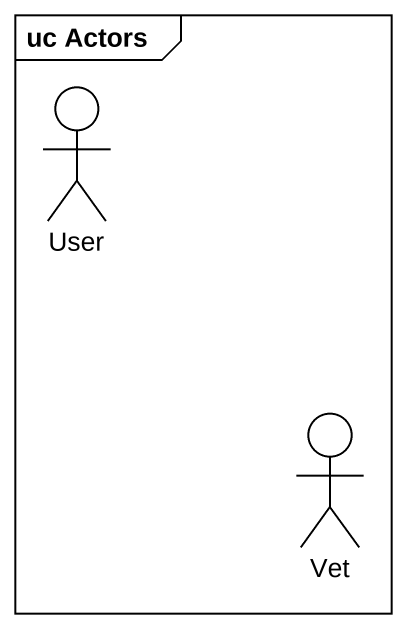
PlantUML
@startuml
mainframe uc Actors
actor User
actor Vet
@enduml
